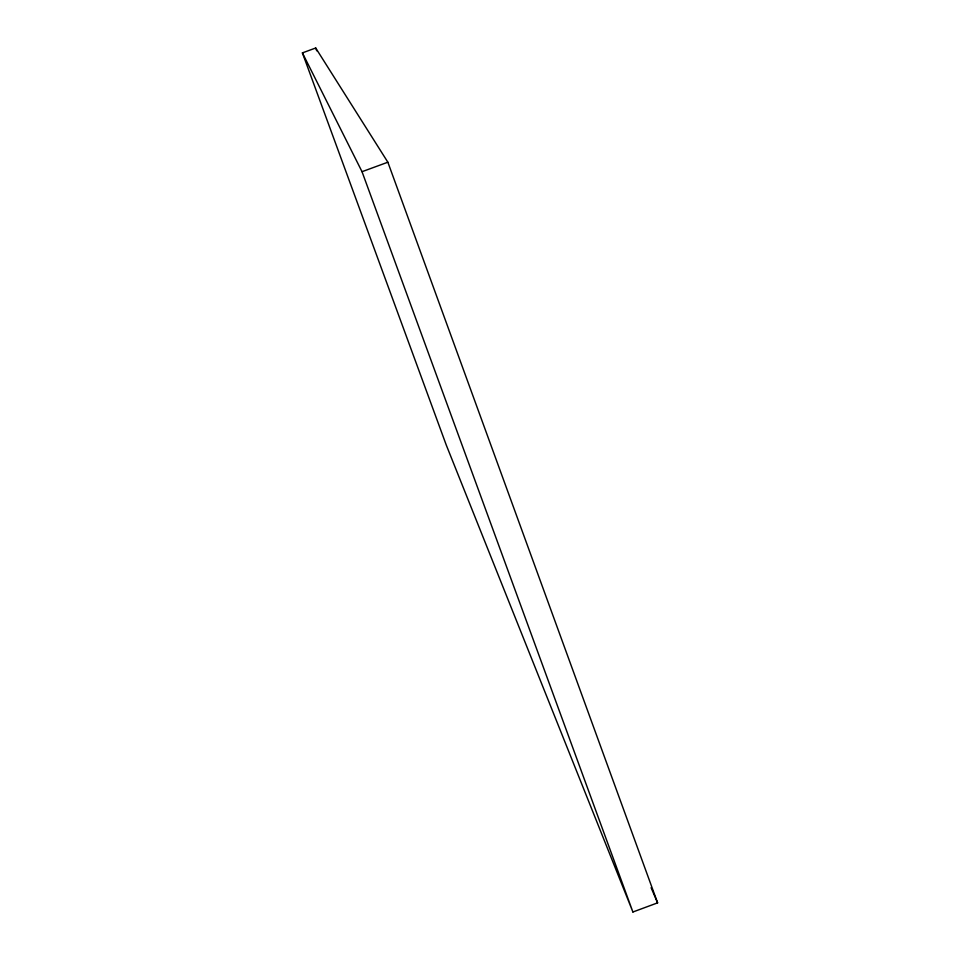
<?xml version="1.0" encoding="UTF-8"?>
<svg xmlns="http://www.w3.org/2000/svg" width="960" height="960" viewBox="0 0 960 960"><rect width="100%" height="100%" fill="white"/><g stroke="black" fill="none" stroke-linecap="round" stroke-linejoin="round"><path stroke-width="1.44" d="M632.904 912L657.6 902.856L387.864 162.216L315.708 48L302.4 52.884L446.268 445.056L632.904 912L362.028 171.696L302.4 52.884M362.028 171.696L387.864 162.216M651.108 887.712L657.6 902.856M315.708 48L316.74 50.808"/></g></svg>
